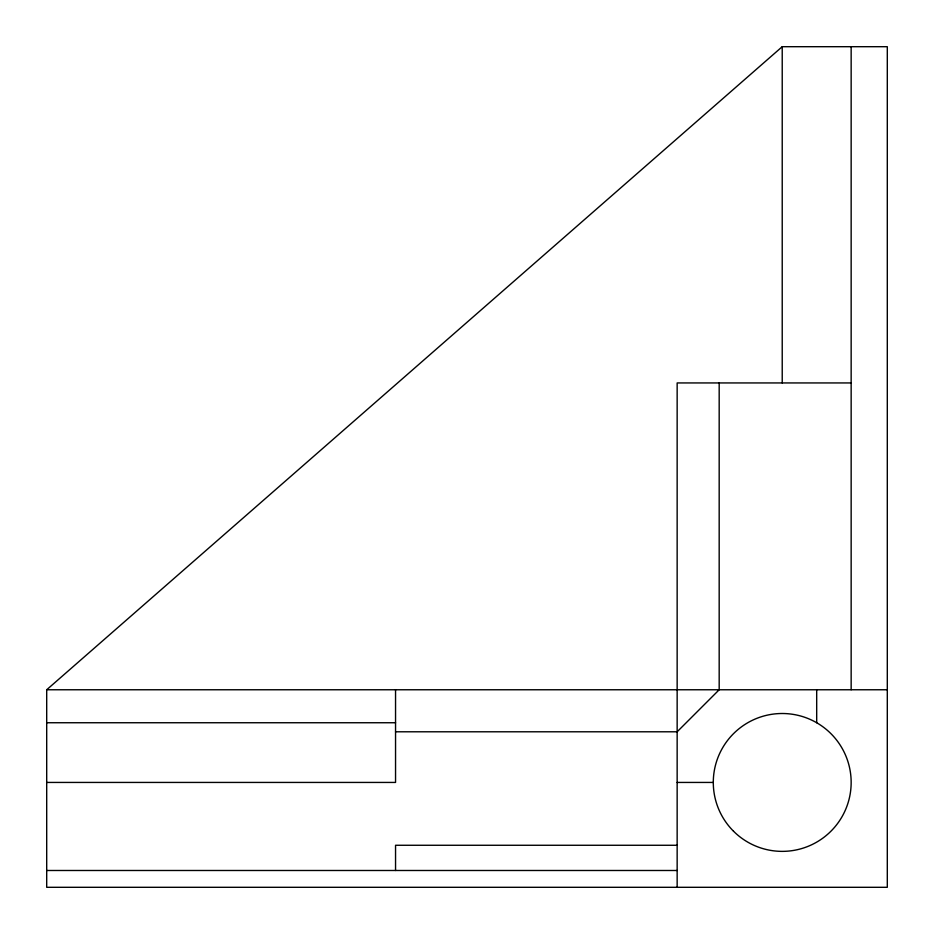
<?xml version="1.0" encoding="UTF-8"?>
<svg xmlns="http://www.w3.org/2000/svg" width="934" height="934" viewBox="0 0 934 934"><rect width="100%" height="100%" fill="white"/><g stroke="black" fill="none" stroke-linecap="round" stroke-linejoin="round"><path stroke-width="1.4" d="M46.7 689.759L782.225 46.7L887.3 46.7L887.3 887.3L46.7 887.3L46.7 689.759L887.3 689.759M851.154 382.94L677.15 382.94L677.15 887.3M46.7 722.741L395.549 722.741M395.549 731.789L677.15 731.789L719.18 689.759L719.18 382.94M46.7 782.435L395.549 782.435L395.549 689.759M677.15 782.435L713.296 782.435M677.15 845.27L395.549 845.27L395.549 870.488M46.7 870.488L677.15 870.488M851.154 46.7L851.154 689.759M816.69 689.759L816.69 722.741M782.225 46.7L782.225 382.94M733.482 831.178A68.929 68.929 0 0 0 848.808 800.275A68.929 68.929 0 0 0 764.386 715.853A68.929 68.929 0 0 0 733.482 831.178"/></g></svg>
